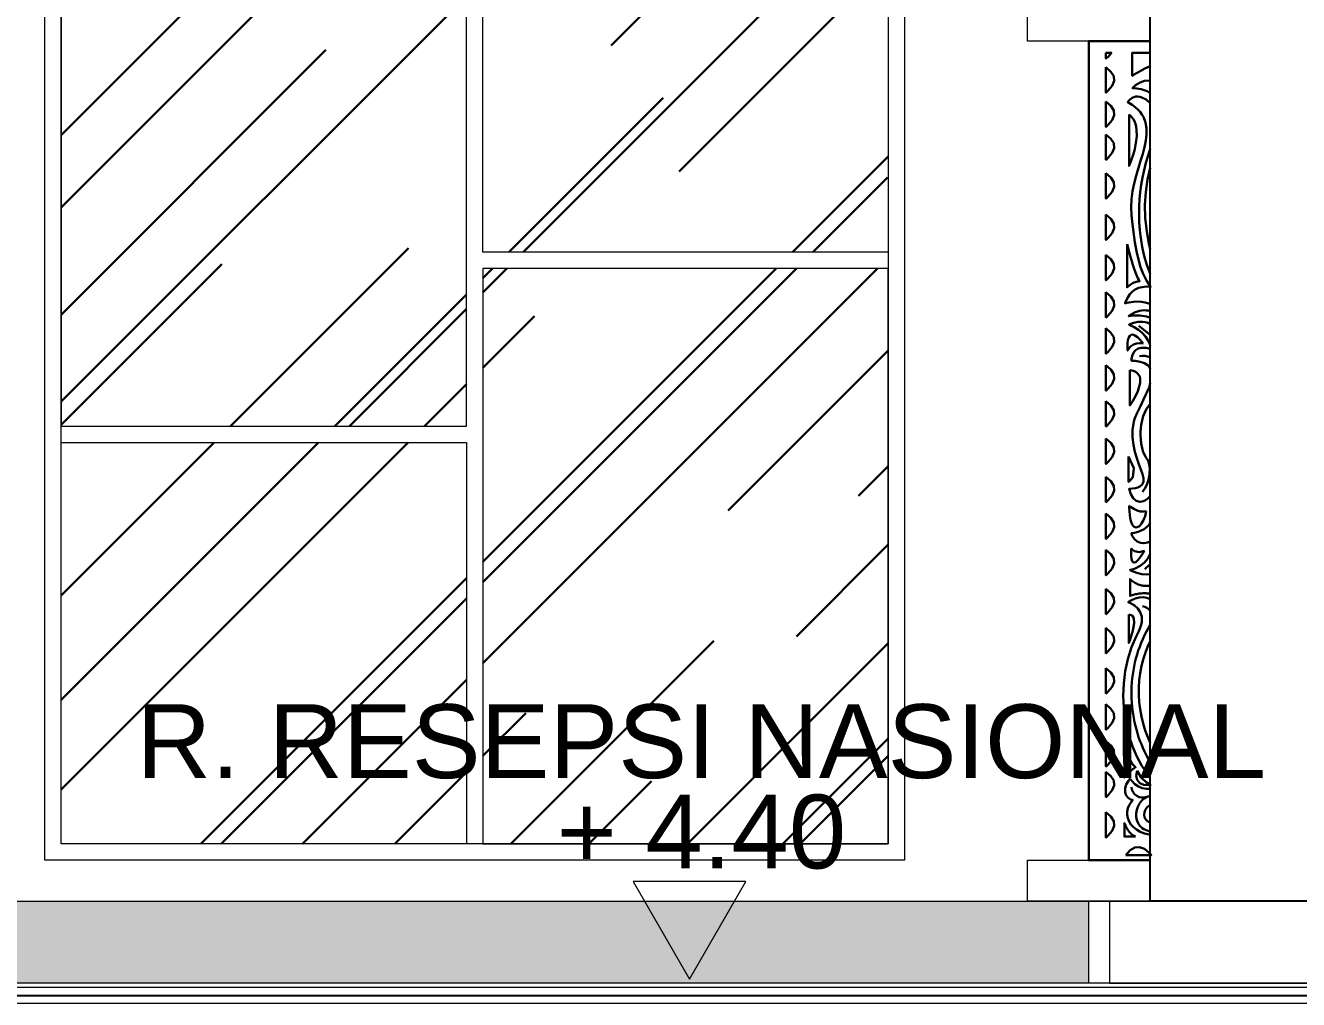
# Model space of a CAD drawing. Header units: inches. Extents: x 249 to 1192, y -18 to 440.
# Drawn here: x 705.059 to 708.169, y 263.545 to 265.923 of the extents above; entities that cross this region are included whole.
import ezdxf
from ezdxf.enums import TextEntityAlignment as Align

# ---------------------------------------------------------------- set-up
doc = ezdxf.new("R2010")
doc.units = ezdxf.units.IN
doc.header["$MEASUREMENT"] = 0
for name, color, linetype, lineweight in [('ARSIR 1', 33, 'Continuous', 0), ('ARSIR KERAMIK', 66, 'Continuous', 25), ('DINDING', 6, 'Continuous', 0), ('KACA', 141, 'Continuous', 30), ('KUSEN', 16, 'Continuous', 15), ('LANTAI', 135, 'Continuous', 9), ('TEXT (KET. RUANG)', 7, 'Continuous', 5)]:
    doc.layers.add(name, color=color, linetype=linetype, lineweight=lineweight)
doc.layers.add('KOLOM', color=5, linetype='Continuous')
doc.styles.get("Standard").update_dxf_attribs({"font": 'arial.ttf'})
doc.linetypes.add('BATTING', pattern='A,0.0001,-0.1,[134,ltypeshp.shx,S=0.1,R=0,X=-0.1,Y=0],-0.2,[134,ltypeshp.shx,S=0.1,R=180,X=0.1,Y=0],-0.1', length=0.4001)

# ---------------------------------------------------------------- blocks, each defined once
blk = doc.blocks.new('PEIL LANTAI')
at = {"color": 1}
blk.add_lwpolyline([(2106.6594, 1042.5757), (2106.7974, 1042.3367), (2106.9353, 1042.5757)], close=True, dxfattribs=at)
for tag, p in [('RUANG', (2106.8265, 1042.7751)), ('ELEVASI', (2106.8265, 1042.5535))]:
    blk.add_attdef(tag, text='', height=0.1812).set_placement(p, align=Align.BOTTOM_CENTER)
blk = doc.blocks.new('POTONGAN AA')
at = {"layer": 'ARSIR 1'}
h = blk.add_hatch(dxfattribs=at)
h.set_pattern_fill('CROSS', color=256, scale=0.1, style=0)
h.set_pattern_definition([(0, (688.437727, 128.103324), (0.025, 0.025), [0.0125, -0.0375]), (90, (688.443977, 128.097074), (-0.025, 0.025), [0.0125, -0.0375])])
h.paths.add_polyline_path([(695.1377, 128.1033), (695.1377, 128.3033), (692.1384, 128.3033), (692.1384, 128.1033)])
h.paths.add_polyline_path([(699.1374, 128.1033), (699.1374, 128.3033), (696.1382, 128.3033), (696.1382, 128.1033)])
h.paths.add_polyline_path([(703.1377, 128.1033), (703.1377, 128.3033), (700.1379, 128.3033), (700.1379, 128.1033)])
h.paths.add_polyline_path([(707.1379, 128.1033), (707.1379, 128.3033), (704.1382, 128.3033), (704.1382, 128.1033)])
h.paths.add_polyline_path([(711.1377, 128.1033), (711.1377, 128.3033), (708.1384, 128.3033), (708.1384, 128.1033)])
h.paths.add_polyline_path([(715.1379, 128.1033), (715.1379, 128.3033), (712.1382, 128.3033), (712.1382, 128.1033)])
h.paths.add_polyline_path([(719.2877, 128.1033), (719.2877, 128.3033), (716.1384, 128.3033), (716.1384, 128.1033)])
h.paths.add_polyline_path([(719.2877, 128.3033), (719.2877, 128.1033), (719.8377, 128.1033), (719.8377, 128.3033)])
at = {"layer": 'KACA'}
h = blk.add_hatch(dxfattribs=at)
h.set_pattern_fill('AR-RROOF', color=256, scale=0.5, angle=45, style=0)
h.set_pattern_definition([(45, (696.6282, 128.4433), (0.424264, 1.13137), [7.5, -1, 2.5, -0.5]), (45, (696.92163, 129.0903), (-0.82378, 0.11667), [1.5, -0.165, 3, -0.375]), (45, (696.50444, 128.92062), (1.601597, 2.075358), [4, -0.7, 2, -0.5])])
h.paths.add_polyline_path([(701.6578, 129.8883), (702.6477, 129.8883), (702.6477, 130.8683), (701.6578, 130.8683)])
h.paths.add_polyline_path([(700.6279, 130.8683), (700.6279, 129.4633), (701.6178, 129.4633), (701.6178, 130.8683)])
h.paths.add_polyline_path([(701.6178, 129.4233), (700.6279, 129.4233), (700.6279, 128.4433), (701.6178, 128.4433)])
h.paths.add_polyline_path([(701.6578, 129.8483), (701.6578, 128.4433), (702.6477, 128.4433), (702.6477, 129.8483)])
at = {"layer": 'ARSIR KERAMIK', "linetype": 'BATTING', "ltscale": 0.045}
blk.add_lwpolyline([(688.8277, 128.0733), (719.8377, 128.0733)], dxfattribs=at)
at = {"layer": 'DINDING'}
blk.add_lwpolyline([(704.0879, 128.3033), (703.9879, 128.3033), (703.1884, 128.3033), (703.1884, 128.1033), (703.2884, 128.1033), (704.0879, 128.1033)], close=True, dxfattribs=at)
at = {"layer": 'KACA'}
for points in [[(703.2879, 130.4033), (703.1377, 130.4033), (703.1377, 128.4033), (703.2879, 128.4033)], [(703.2879, 130.4033), (703.1377, 130.4033), (703.1377, 128.4033), (703.2879, 128.4033)], [(703.2879, 130.3747), (703.2817, 130.3747), (703.2725, 130.3747), (703.2644, 130.3748), (703.2575, 130.3748), (703.2518, 130.3748), (703.2476, 130.3748), (703.2449, 130.3749), (703.244, 130.3749), (703.244, 130.3739), (703.244, 130.3712), (703.244, 130.3671), (703.244, 130.3619), (703.244, 130.3495), (703.244, 130.3365), (703.244, 130.3307), (703.244, 130.3257), (703.244, 130.3218), (703.244, 130.3194), (703.244, 130.3189), (703.244, 130.3188), (703.2442, 130.3189), (703.2451, 130.3195), (703.247, 130.3207), (703.2613, 130.3294), (703.2749, 130.3365), (703.2879, 130.3422), (703.2879, 130.3422)], [(703.2879, 130.3747), (703.2817, 130.3747), (703.2725, 130.3747), (703.2644, 130.3748), (703.2575, 130.3748), (703.2518, 130.3748), (703.2476, 130.3748), (703.2449, 130.3749), (703.244, 130.3749), (703.244, 130.3739), (703.244, 130.3712), (703.244, 130.3671), (703.244, 130.3619), (703.244, 130.3495), (703.244, 130.3365), (703.244, 130.3307), (703.244, 130.3257), (703.244, 130.3218), (703.244, 130.3194), (703.244, 130.3189), (703.244, 130.3188), (703.2442, 130.3189), (703.2451, 130.3195), (703.247, 130.3207), (703.2613, 130.3294), (703.2749, 130.3365), (703.2879, 130.3422), (703.2879, 130.3422)], [(703.2879, 130.3065), (703.285, 130.3071), (703.2743, 130.3063), (703.2631, 130.3025), (703.2517, 130.2954), (703.246, 130.2905), (703.2446, 130.2892), (703.2445, 130.2887), (703.2456, 130.2887), (703.2498, 130.2884), (703.2661, 130.2859), (703.2807, 130.2808), (703.2879, 130.2764)], [(703.2879, 130.3065), (703.285, 130.3071), (703.2743, 130.3063), (703.2631, 130.3025), (703.2517, 130.2954), (703.246, 130.2905), (703.2446, 130.2892), (703.2445, 130.2887), (703.2456, 130.2887), (703.2498, 130.2884), (703.2661, 130.2859), (703.2807, 130.2808), (703.2879, 130.2764)], [(703.2879, 130.2519), (703.2781, 130.2604), (703.2676, 130.2659), (703.2624, 130.2674), (703.2574, 130.2681), (703.2525, 130.2678), (703.2479, 130.2667), (703.2435, 130.2647), (703.2395, 130.2618), (703.2359, 130.258), (703.2343, 130.2557), (703.2335, 130.2545), (703.2333, 130.2538), (703.2356, 130.2526), (703.2439, 130.2474), (703.2512, 130.242), (703.2576, 130.2363), (703.263, 130.2305), (703.2675, 130.2244), (703.2712, 130.2181), (703.2764, 130.2049), (703.2788, 130.1909), (703.279, 130.1761), (703.2772, 130.1607), (703.2739, 130.1446), (703.2695, 130.128), (703.2644, 130.1107), (703.2536, 130.0748), (703.2488, 130.0561), (703.2448, 130.0371), (703.242, 130.0178), (703.241, 129.9982), (703.2419, 129.9786), (703.2436, 129.9639), (703.2469, 129.9367), (703.2504, 129.9123), (703.2543, 129.8902), (703.2589, 129.8702), (703.2643, 129.8518), (703.271, 129.8348), (703.279, 129.8188), (703.2886, 129.8034), (703.278, 129.8039), (703.2683, 129.803), (703.2594, 129.8007), (703.2515, 129.797), (703.2444, 129.7919), (703.2382, 129.7855), (703.2328, 129.7777), (703.2284, 129.7685), (703.2265, 129.7633), (703.2264, 129.763), (703.227, 129.7632), (703.2284, 129.7635), (703.2311, 129.7642), (703.2364, 129.7654), (703.2467, 129.767), (703.2567, 129.7674), (703.2663, 129.7667), (703.2756, 129.7651), (703.2847, 129.7624), (703.2879, 129.7611)], [(703.2879, 130.2519), (703.2781, 130.2604), (703.2676, 130.2659), (703.2624, 130.2674), (703.2574, 130.2681), (703.2525, 130.2678), (703.2479, 130.2667), (703.2435, 130.2647), (703.2395, 130.2618), (703.2359, 130.258), (703.2343, 130.2557), (703.2335, 130.2545), (703.2333, 130.2538), (703.2356, 130.2526), (703.2439, 130.2474), (703.2512, 130.242), (703.2576, 130.2363), (703.263, 130.2305), (703.2675, 130.2244), (703.2712, 130.2181), (703.2764, 130.2049), (703.2788, 130.1909), (703.279, 130.1761), (703.2772, 130.1607), (703.2739, 130.1446), (703.2695, 130.128), (703.2644, 130.1107), (703.2536, 130.0748), (703.2488, 130.0561), (703.2448, 130.0371), (703.242, 130.0178), (703.241, 129.9982), (703.2419, 129.9786), (703.2436, 129.9639), (703.2469, 129.9367), (703.2504, 129.9123), (703.2543, 129.8902), (703.2589, 129.8702), (703.2643, 129.8518), (703.271, 129.8348), (703.279, 129.8188), (703.2886, 129.8034), (703.278, 129.8039), (703.2683, 129.803), (703.2594, 129.8007), (703.2515, 129.797), (703.2444, 129.7919), (703.2382, 129.7855), (703.2328, 129.7777), (703.2284, 129.7685), (703.2265, 129.7633), (703.2264, 129.763), (703.227, 129.7632), (703.2284, 129.7635), (703.2311, 129.7642), (703.2364, 129.7654), (703.2467, 129.767), (703.2567, 129.7674), (703.2663, 129.7667), (703.2756, 129.7651), (703.2847, 129.7624), (703.2879, 129.7611)], [(703.2879, 129.8353), (703.2859, 129.8402), (703.2805, 129.8549), (703.2758, 129.87), (703.2717, 129.8855), (703.2682, 129.9014), (703.2654, 129.9177), (703.2632, 129.9342), (703.2623, 129.9426), (703.2621, 129.9446), (703.2621, 129.9457), (703.2619, 129.9478), (703.2609, 129.9648), (703.2605, 129.9821), (703.2609, 129.9995), (703.2619, 130.0171), (703.2635, 130.0348), (703.2659, 130.0526), (703.269, 130.0704), (703.2728, 130.0882), (703.2773, 130.1061), (703.2825, 130.1239), (703.2879, 130.14)], [(703.2879, 129.8353), (703.2859, 129.8402), (703.2805, 129.8549), (703.2758, 129.87), (703.2717, 129.8855), (703.2682, 129.9014), (703.2654, 129.9177), (703.2632, 129.9342), (703.2623, 129.9426), (703.2621, 129.9446), (703.2621, 129.9457), (703.2619, 129.9478), (703.2609, 129.9648), (703.2605, 129.9821), (703.2609, 129.9995), (703.2619, 130.0171), (703.2635, 130.0348), (703.2659, 130.0526), (703.269, 130.0704), (703.2728, 130.0882), (703.2773, 130.1061), (703.2825, 130.1239), (703.2879, 130.14)], [(703.2879, 129.8958), (703.2856, 129.9051), (703.2794, 129.9389), (703.2759, 129.9718), (703.275, 130.0038), (703.2768, 130.0349), (703.2812, 130.0651), (703.2879, 130.0936)], [(703.2879, 129.8958), (703.2856, 129.9051), (703.2794, 129.9389), (703.2759, 129.9718), (703.275, 130.0038), (703.2768, 130.0349), (703.2812, 130.0651), (703.2879, 130.0936)], [(703.2879, 129.7282), (703.2836, 129.7295), (703.2787, 129.7308), (703.2737, 129.7318), (703.2686, 129.7326), (703.2634, 129.7332), (703.2581, 129.7335), (703.2527, 129.7335), (703.2472, 129.7333), (703.2416, 129.7329), (703.236, 129.7322), (703.2352, 129.7321), (703.2352, 129.7321), (703.2354, 129.7322), (703.2357, 129.7325), (703.2371, 129.7334), (703.24, 129.7353), (703.2455, 129.7385), (703.2511, 129.7412), (703.2565, 129.7433), (703.262, 129.7448), (703.2673, 129.7458), (703.2727, 129.7462), (703.2779, 129.746), (703.2831, 129.7453), (703.2879, 129.7441)], [(703.2879, 129.7282), (703.2836, 129.7295), (703.2787, 129.7308), (703.2737, 129.7318), (703.2686, 129.7326), (703.2634, 129.7332), (703.2581, 129.7335), (703.2527, 129.7335), (703.2472, 129.7333), (703.2416, 129.7329), (703.236, 129.7322), (703.2352, 129.7321), (703.2352, 129.7321), (703.2354, 129.7322), (703.2357, 129.7325), (703.2371, 129.7334), (703.24, 129.7353), (703.2455, 129.7385), (703.2511, 129.7412), (703.2565, 129.7433), (703.262, 129.7448), (703.2673, 129.7458), (703.2727, 129.7462), (703.2779, 129.746), (703.2831, 129.7453), (703.2879, 129.7441)], [(703.2879, 129.7126), (703.2801, 129.716), (703.2697, 129.718), (703.2586, 129.7178), (703.2468, 129.7152), (703.2407, 129.713), (703.2375, 129.7117), (703.2359, 129.7109), (703.2365, 129.7106), (703.2483, 129.7051), (703.2589, 129.6985), (703.2682, 129.6909), (703.276, 129.6824), (703.2822, 129.6732), (703.2866, 129.6634), (703.2879, 129.6584)], [(703.2879, 129.7126), (703.2801, 129.716), (703.2697, 129.718), (703.2586, 129.7178), (703.2468, 129.7152), (703.2407, 129.713), (703.2375, 129.7117), (703.2359, 129.7109), (703.2365, 129.7106), (703.2483, 129.7051), (703.2589, 129.6985), (703.2682, 129.6909), (703.276, 129.6824), (703.2822, 129.6732), (703.2866, 129.6634), (703.2879, 129.6584)], [(703.2604, 129.7078), (703.2879, 129.6865)], [(703.2604, 129.7078), (703.2879, 129.6865)], [(703.2879, 129.6521), (703.2846, 129.653), (703.278, 129.6542), (703.2669, 129.6547), (703.2581, 129.6526), (703.2515, 129.6483), (703.2469, 129.6423), (703.2438, 129.6349), (703.2422, 129.6265), (703.242, 129.6243), (703.2421, 129.6232), (703.2439, 129.6231), (703.2508, 129.6224), (703.2635, 129.6205), (703.2743, 129.6171), (703.2827, 129.6113), (703.2858, 129.6073), (703.2879, 129.6029)], [(703.2879, 129.6521), (703.2846, 129.653), (703.278, 129.6542), (703.2669, 129.6547), (703.2581, 129.6526), (703.2515, 129.6483), (703.2469, 129.6423), (703.2438, 129.6349), (703.2422, 129.6265), (703.242, 129.6243), (703.2421, 129.6232), (703.2439, 129.6231), (703.2508, 129.6224), (703.2635, 129.6205), (703.2743, 129.6171), (703.2827, 129.6113), (703.2858, 129.6073), (703.2879, 129.6029)], [(703.2879, 129.5691), (703.2859, 129.5603), (703.2855, 129.5588), (703.2854, 129.5585), (703.2854, 129.5583), (703.2851, 129.5577), (703.2839, 129.5551), (703.2819, 129.5509), (703.2793, 129.5454), (703.2763, 129.5389), (703.2622, 129.5088), (703.2559, 129.4955), (703.2535, 129.4903), (703.2517, 129.4865), (703.2507, 129.4843), (703.2505, 129.484), (703.2502, 129.483), (703.2495, 129.4803), (703.2481, 129.475), (703.2449, 129.4546), (703.2446, 129.4354), (703.2467, 129.4173), (703.2504, 129.4004), (703.2552, 129.3848), (703.2603, 129.3705), (703.2651, 129.3576), (703.269, 129.3462), (703.2713, 129.3362), (703.2714, 129.3277), (703.2686, 129.3208), (703.2622, 129.3156), (703.2575, 129.3135), (703.2516, 129.312), (703.2445, 129.3108), (703.2362, 129.3101), (703.2403, 129.2973), (703.2463, 129.2875), (703.2538, 129.2811), (703.2625, 129.2784), (703.2718, 129.2798), (703.2766, 129.2822), (703.2815, 129.2857), (703.2863, 129.2905), (703.2879, 129.2926)], [(703.2879, 129.5691), (703.2859, 129.5603), (703.2855, 129.5588), (703.2854, 129.5585), (703.2854, 129.5583), (703.2851, 129.5577), (703.2839, 129.5551), (703.2819, 129.5509), (703.2793, 129.5454), (703.2763, 129.5389), (703.2622, 129.5088), (703.2559, 129.4955), (703.2535, 129.4903), (703.2517, 129.4865), (703.2507, 129.4843), (703.2505, 129.484), (703.2502, 129.483), (703.2495, 129.4803), (703.2481, 129.475), (703.2449, 129.4546), (703.2446, 129.4354), (703.2467, 129.4173), (703.2504, 129.4004), (703.2552, 129.3848), (703.2603, 129.3705), (703.2651, 129.3576), (703.269, 129.3462), (703.2713, 129.3362), (703.2714, 129.3277), (703.2686, 129.3208), (703.2622, 129.3156), (703.2575, 129.3135), (703.2516, 129.312), (703.2445, 129.3108), (703.2362, 129.3101), (703.2403, 129.2973), (703.2463, 129.2875), (703.2538, 129.2811), (703.2625, 129.2784), (703.2718, 129.2798), (703.2766, 129.2822), (703.2815, 129.2857), (703.2863, 129.2905), (703.2879, 129.2926)], [(703.2879, 129.3746), (703.287, 129.3754), (703.2832, 129.3793), (703.2797, 129.3837), (703.2764, 129.3886), (703.2735, 129.3941), (703.271, 129.4), (703.2689, 129.4065), (703.2671, 129.4135), (703.2658, 129.4211), (703.2654, 129.4251), (703.2652, 129.4272), (703.2647, 129.4317), (703.2643, 129.4409), (703.2643, 129.4496), (703.2648, 129.458), (703.2657, 129.4661), (703.2671, 129.4737), (703.2689, 129.4811), (703.271, 129.488), (703.2736, 129.4946), (703.2766, 129.5008), (703.2798, 129.5067), (703.2834, 129.5122), (703.2874, 129.5174), (703.2879, 129.518)], [(703.2879, 129.3746), (703.287, 129.3754), (703.2832, 129.3793), (703.2797, 129.3837), (703.2764, 129.3886), (703.2735, 129.3941), (703.271, 129.4), (703.2689, 129.4065), (703.2671, 129.4135), (703.2658, 129.4211), (703.2654, 129.4251), (703.2652, 129.4272), (703.2647, 129.4317), (703.2643, 129.4409), (703.2643, 129.4496), (703.2648, 129.458), (703.2657, 129.4661), (703.2671, 129.4737), (703.2689, 129.4811), (703.271, 129.488), (703.2736, 129.4946), (703.2766, 129.5008), (703.2798, 129.5067), (703.2834, 129.5122), (703.2874, 129.5174), (703.2879, 129.518)], [(703.2879, 129.2273), (703.2842, 129.2219), (703.2791, 129.2165), (703.2731, 129.2119), (703.2661, 129.2081), (703.2583, 129.2051), (703.2496, 129.203), (703.2449, 129.2022), (703.2424, 129.2019), (703.2415, 129.2016), (703.2418, 129.2009), (703.2441, 129.1958), (703.2496, 129.1874), (703.2562, 129.1816), (703.2638, 129.1783), (703.2721, 129.1774), (703.2812, 129.179), (703.2879, 129.1817)], [(703.2879, 129.2273), (703.2842, 129.2219), (703.2791, 129.2165), (703.2731, 129.2119), (703.2661, 129.2081), (703.2583, 129.2051), (703.2496, 129.203), (703.2449, 129.2022), (703.2424, 129.2019), (703.2415, 129.2016), (703.2418, 129.2009), (703.2441, 129.1958), (703.2496, 129.1874), (703.2562, 129.1816), (703.2638, 129.1783), (703.2721, 129.1774), (703.2812, 129.179), (703.2879, 129.1817)], [(703.2879, 129.1504), (703.282, 129.1398), (703.2738, 129.1301), (703.2634, 129.1222), (703.2508, 129.116), (703.2436, 129.1135), (703.2397, 129.1124), (703.2388, 129.1121), (703.2383, 129.112), (703.2391, 129.1116), (703.2424, 129.11), (703.2553, 129.105), (703.2673, 129.1021), (703.2783, 129.1012), (703.2879, 129.1022)], [(703.2879, 129.1504), (703.282, 129.1398), (703.2738, 129.1301), (703.2634, 129.1222), (703.2508, 129.116), (703.2436, 129.1135), (703.2397, 129.1124), (703.2388, 129.1121), (703.2383, 129.112), (703.2391, 129.1116), (703.2424, 129.11), (703.2553, 129.105), (703.2673, 129.1021), (703.2783, 129.1012), (703.2879, 129.1022)], [(703.2747, 129.1143), (703.2879, 129.1264)], [(703.2747, 129.1143), (703.2879, 129.1264)], [(703.2879, 129.054), (703.2861, 129.0543), (703.2835, 129.0547), (703.2808, 129.055), (703.278, 129.0552), (703.2752, 129.0553), (703.2724, 129.0553), (703.2695, 129.0552), (703.2666, 129.055), (703.2637, 129.0547), (703.2608, 129.0544), (703.2579, 129.0539), (703.255, 129.0534), (703.2522, 129.0528), (703.2493, 129.0521), (703.2465, 129.0513), (703.2438, 129.0505), (703.2412, 129.0496), (703.2386, 129.0486), (703.2386, 129.0495), (703.2386, 129.0506), (703.2386, 129.0519), (703.2386, 129.0534), (703.2386, 129.0551), (703.2386, 129.057), (703.2386, 129.0589), (703.2386, 129.061), (703.2386, 129.0653), (703.2386, 129.0698), (703.2386, 129.0743), (703.2386, 129.0785), (703.2386, 129.0804), (703.2386, 129.0823), (703.2386, 129.084), (703.2386, 129.0855), (703.2386, 129.0868), (703.2386, 129.0879), (703.2386, 129.0888), (703.2386, 129.0894), (703.2386, 129.0898), (703.2386, 129.0898), (703.2386, 129.0898), (703.2386, 129.0898), (703.2387, 129.0897), (703.2392, 129.0892), (703.2403, 129.0883), (703.2425, 129.0864), (703.2447, 129.0847), (703.247, 129.0831), (703.2493, 129.0816), (703.2516, 129.0802), (703.254, 129.079), (703.2564, 129.0778), (703.2588, 129.0768), (703.2613, 129.0759), (703.2638, 129.0752), (703.2663, 129.0745), (703.2688, 129.074), (703.2714, 129.0736), (703.274, 129.0733), (703.2766, 129.0732), (703.2793, 129.0731), (703.282, 129.0732), (703.2847, 129.0735), (703.2874, 129.0738), (703.2879, 129.0739)], [(703.2879, 129.054), (703.2861, 129.0543), (703.2835, 129.0547), (703.2808, 129.055), (703.278, 129.0552), (703.2752, 129.0553), (703.2724, 129.0553), (703.2695, 129.0552), (703.2666, 129.055), (703.2637, 129.0547), (703.2608, 129.0544), (703.2579, 129.0539), (703.255, 129.0534), (703.2522, 129.0528), (703.2493, 129.0521), (703.2465, 129.0513), (703.2438, 129.0505), (703.2412, 129.0496), (703.2386, 129.0486), (703.2386, 129.0495), (703.2386, 129.0506), (703.2386, 129.0519), (703.2386, 129.0534), (703.2386, 129.0551), (703.2386, 129.057), (703.2386, 129.0589), (703.2386, 129.061), (703.2386, 129.0653), (703.2386, 129.0698), (703.2386, 129.0743), (703.2386, 129.0785), (703.2386, 129.0804), (703.2386, 129.0823), (703.2386, 129.084), (703.2386, 129.0855), (703.2386, 129.0868), (703.2386, 129.0879), (703.2386, 129.0888), (703.2386, 129.0894), (703.2386, 129.0898), (703.2386, 129.0898), (703.2386, 129.0898), (703.2386, 129.0898), (703.2387, 129.0897), (703.2392, 129.0892), (703.2403, 129.0883), (703.2425, 129.0864), (703.2447, 129.0847), (703.247, 129.0831), (703.2493, 129.0816), (703.2516, 129.0802), (703.254, 129.079), (703.2564, 129.0778), (703.2588, 129.0768), (703.2613, 129.0759), (703.2638, 129.0752), (703.2663, 129.0745), (703.2688, 129.074), (703.2714, 129.0736), (703.274, 129.0733), (703.2766, 129.0732), (703.2793, 129.0731), (703.282, 129.0732), (703.2847, 129.0735), (703.2874, 129.0738), (703.2879, 129.0739)], [(703.2879, 129.0406), (703.2797, 129.044), (703.2706, 129.0455), (703.261, 129.045), (703.2509, 129.0423), (703.2403, 129.0375), (703.2348, 129.0343), (703.2342, 129.0335), (703.2356, 129.0329), (703.2384, 129.0317), (703.2488, 129.0258), (703.2574, 129.0184), (703.2636, 129.0094), (703.267, 128.9985), (703.267, 128.9857), (703.2656, 128.9785), (703.2632, 128.9708), (703.2597, 128.9625), (703.2576, 128.9581), (703.2543, 128.9517), (703.2422, 128.9235), (703.233, 128.8945), (703.2267, 128.8649), (703.2231, 128.835), (703.2221, 128.8052), (703.2235, 128.7757), (703.2272, 128.7468), (703.2309, 128.7271), (703.2366, 128.7054), (703.2444, 128.6821), (703.2546, 128.6581), (703.2676, 128.6339), (703.2836, 128.6102), (703.2879, 128.6052)], [(703.2879, 129.0406), (703.2797, 129.044), (703.2706, 129.0455), (703.261, 129.045), (703.2509, 129.0423), (703.2403, 129.0375), (703.2348, 129.0343), (703.2342, 129.0335), (703.2356, 129.0329), (703.2384, 129.0317), (703.2488, 129.0258), (703.2574, 129.0184), (703.2636, 129.0094), (703.267, 128.9985), (703.267, 128.9857), (703.2656, 128.9785), (703.2632, 128.9708), (703.2597, 128.9625), (703.2576, 128.9581), (703.2543, 128.9517), (703.2422, 128.9235), (703.233, 128.8945), (703.2267, 128.8649), (703.2231, 128.835), (703.2221, 128.8052), (703.2235, 128.7757), (703.2272, 128.7468), (703.2309, 128.7271), (703.2366, 128.7054), (703.2444, 128.6821), (703.2546, 128.6581), (703.2676, 128.6339), (703.2836, 128.6102), (703.2879, 128.6052)], [(703.2879, 128.9783), (703.2836, 128.9711), (703.2787, 128.962), (703.2741, 128.9528), (703.2698, 128.9435), (703.2658, 128.9341), (703.2621, 128.9247), (703.2588, 128.9151), (703.2558, 128.9056), (703.2531, 128.8959), (703.2506, 128.8862), (703.2485, 128.8765), (703.2467, 128.8668), (703.2452, 128.857), (703.244, 128.8472), (703.2431, 128.8374), (703.2425, 128.8276), (703.2422, 128.8178), (703.2421, 128.8081), (703.2424, 128.7984), (703.2429, 128.7887), (703.2437, 128.779), (703.2448, 128.7694), (703.2461, 128.7598), (703.2477, 128.7504), (703.2496, 128.7409), (703.2517, 128.7316), (703.2541, 128.7224), (703.2567, 128.7133), (703.2596, 128.7042), (703.2628, 128.6953), (703.2662, 128.6865), (703.2698, 128.6779), (703.2737, 128.6693), (703.2778, 128.661), (703.2822, 128.6528), (703.2868, 128.6447), (703.2879, 128.6428)], [(703.2879, 128.9783), (703.2836, 128.9711), (703.2787, 128.962), (703.2741, 128.9528), (703.2698, 128.9435), (703.2658, 128.9341), (703.2621, 128.9247), (703.2588, 128.9151), (703.2558, 128.9056), (703.2531, 128.8959), (703.2506, 128.8862), (703.2485, 128.8765), (703.2467, 128.8668), (703.2452, 128.857), (703.244, 128.8472), (703.2431, 128.8374), (703.2425, 128.8276), (703.2422, 128.8178), (703.2421, 128.8081), (703.2424, 128.7984), (703.2429, 128.7887), (703.2437, 128.779), (703.2448, 128.7694), (703.2461, 128.7598), (703.2477, 128.7504), (703.2496, 128.7409), (703.2517, 128.7316), (703.2541, 128.7224), (703.2567, 128.7133), (703.2596, 128.7042), (703.2628, 128.6953), (703.2662, 128.6865), (703.2698, 128.6779), (703.2737, 128.6693), (703.2778, 128.661), (703.2822, 128.6528), (703.2868, 128.6447), (703.2879, 128.6428)], [(703.2879, 128.6904), (703.2821, 128.7035), (703.2758, 128.7202), (703.2705, 128.7372), (703.2662, 128.7544), (703.263, 128.7719), (703.2608, 128.7895), (703.2597, 128.8072), (703.2598, 128.8249), (703.2609, 128.8427), (703.2632, 128.8604), (703.2666, 128.8781), (703.2712, 128.8956), (703.277, 128.913), (703.284, 128.9301), (703.2879, 128.9381)], [(703.2879, 128.6904), (703.2821, 128.7035), (703.2758, 128.7202), (703.2705, 128.7372), (703.2662, 128.7544), (703.263, 128.7719), (703.2608, 128.7895), (703.2597, 128.8072), (703.2598, 128.8249), (703.2609, 128.8427), (703.2632, 128.8604), (703.2666, 128.8781), (703.2712, 128.8956), (703.277, 128.913), (703.284, 128.9301), (703.2879, 128.9381)], [(703.2879, 128.578), (703.2787, 128.5777), (703.2686, 128.5793), (703.2589, 128.5831), (703.25, 128.5892), (703.242, 128.5979), (703.2401, 128.6005), (703.2392, 128.6018), (703.2388, 128.6025), (703.2383, 128.602), (703.2347, 128.5976), (703.2295, 128.5886), (703.2268, 128.5795), (703.2266, 128.5708), (703.2287, 128.5631), (703.2332, 128.5567), (703.2399, 128.5521), (703.2441, 128.5506), (703.2453, 128.5504), (703.2442, 128.5489), (703.2413, 128.5454), (703.2366, 128.538), (703.2334, 128.5302), (703.2318, 128.5222), (703.2317, 128.5141), (703.2332, 128.5061), (703.2362, 128.4984), (703.2407, 128.491), (703.2467, 128.4842), (703.2542, 128.4782), (703.2632, 128.473), (703.2737, 128.4689), (703.2857, 128.466), (703.2879, 128.4657)], [(703.2879, 128.578), (703.2787, 128.5777), (703.2686, 128.5793), (703.2589, 128.5831), (703.25, 128.5892), (703.242, 128.5979), (703.2401, 128.6005), (703.2392, 128.6018), (703.2388, 128.6025), (703.2383, 128.602), (703.2347, 128.5976), (703.2295, 128.5886), (703.2268, 128.5795), (703.2266, 128.5708), (703.2287, 128.5631), (703.2332, 128.5567), (703.2399, 128.5521), (703.2441, 128.5506), (703.2453, 128.5504), (703.2442, 128.5489), (703.2413, 128.5454), (703.2366, 128.538), (703.2334, 128.5302), (703.2318, 128.5222), (703.2317, 128.5141), (703.2332, 128.5061), (703.2362, 128.4984), (703.2407, 128.491), (703.2467, 128.4842), (703.2542, 128.4782), (703.2632, 128.473), (703.2737, 128.4689), (703.2857, 128.466), (703.2879, 128.4657)], [(703.2879, 128.4741), (703.2848, 128.4746), (703.2802, 128.4758), (703.276, 128.4774), (703.2721, 128.4794), (703.2686, 128.4818), (703.2655, 128.4845), (703.2627, 128.4874), (703.2604, 128.4907), (703.2583, 128.4941), (703.2554, 128.5016), (703.2538, 128.5096), (703.2536, 128.5179), (703.2549, 128.5262), (703.2574, 128.5342), (703.2613, 128.5417), (703.2665, 128.5485), (703.2696, 128.5515), (703.273, 128.5542), (703.2768, 128.5566), (703.2808, 128.5586), (703.2852, 128.5602), (703.2879, 128.5609)], [(703.2879, 128.4741), (703.2848, 128.4746), (703.2802, 128.4758), (703.276, 128.4774), (703.2721, 128.4794), (703.2686, 128.4818), (703.2655, 128.4845), (703.2627, 128.4874), (703.2604, 128.4907), (703.2583, 128.4941), (703.2554, 128.5016), (703.2538, 128.5096), (703.2536, 128.5179), (703.2549, 128.5262), (703.2574, 128.5342), (703.2613, 128.5417), (703.2665, 128.5485), (703.2696, 128.5515), (703.273, 128.5542), (703.2768, 128.5566), (703.2808, 128.5586), (703.2852, 128.5602), (703.2879, 128.5609)], [(703.2879, 128.4955), (703.2858, 128.4961), (703.2838, 128.497), (703.2809, 128.4988), (703.2764, 128.5034), (703.2738, 128.5087), (703.273, 128.5146), (703.2739, 128.5207), (703.2766, 128.5269), (703.2808, 128.5327), (703.2866, 128.538), (703.2879, 128.5388)], [(703.2879, 128.4955), (703.2858, 128.4961), (703.2838, 128.497), (703.2809, 128.4988), (703.2764, 128.5034), (703.2738, 128.5087), (703.273, 128.5146), (703.2739, 128.5207), (703.2766, 128.5269), (703.2808, 128.5327), (703.2866, 128.538), (703.2879, 128.5388)]]:
    blk.add_lwpolyline(points, dxfattribs=at)
for points in [[(703.1798, 130.3749), (703.1798, 130.3688), (703.1798, 130.3608), (703.1852, 130.3652), (703.1911, 130.3717), (703.193, 130.3749), (703.1899, 130.3749), (703.1855, 130.3749), (703.1815, 130.3749)], [(703.1798, 130.3749), (703.1798, 130.3688), (703.1798, 130.3608), (703.1852, 130.3652), (703.1911, 130.3717), (703.193, 130.3749), (703.1899, 130.3749), (703.1855, 130.3749), (703.1815, 130.3749)], [(703.1798, 130.3395), (703.192, 130.3287), (703.1986, 130.3175), (703.1995, 130.306), (703.1948, 130.294), (703.1845, 130.2816), (703.181, 130.2784), (703.1798, 130.2774), (703.1798, 130.278), (703.1798, 130.2871), (703.1798, 130.3198), (703.1798, 130.3337), (703.1798, 130.3395)], [(703.1798, 130.3395), (703.192, 130.3287), (703.1986, 130.3175), (703.1995, 130.306), (703.1948, 130.294), (703.1845, 130.2816), (703.181, 130.2784), (703.1798, 130.2774), (703.1798, 130.278), (703.1798, 130.2871), (703.1798, 130.3198), (703.1798, 130.3337), (703.1798, 130.3395)], [(703.1798, 130.2559), (703.192, 130.2452), (703.1986, 130.234), (703.1995, 130.2224), (703.1948, 130.2104), (703.1845, 130.1981), (703.181, 130.1949), (703.1798, 130.1939), (703.1798, 130.1945), (703.1798, 130.2035), (703.1798, 130.2363), (703.1798, 130.2502), (703.1798, 130.2559)], [(703.1798, 130.2559), (703.192, 130.2452), (703.1986, 130.234), (703.1995, 130.2224), (703.1948, 130.2104), (703.1845, 130.1981), (703.181, 130.1949), (703.1798, 130.1939), (703.1798, 130.1945), (703.1798, 130.2035), (703.1798, 130.2363), (703.1798, 130.2502), (703.1798, 130.2559)], [(703.2363, 130.224), (703.2417, 130.2193), (703.2461, 130.2138), (703.2495, 130.2077), (703.252, 130.201), (703.2537, 130.1939), (703.2547, 130.1865), (703.2549, 130.1709), (703.2531, 130.1551), (703.25, 130.1398), (703.2462, 130.1258), (703.2423, 130.114), (703.2405, 130.1091), (703.2389, 130.1051), (703.2377, 130.1019), (703.2368, 130.0998), (703.2364, 130.0988), (703.2363, 130.0988), (703.2363, 130.1002), (703.2363, 130.1029), (703.2363, 130.107), (703.2363, 130.1122), (703.2363, 130.1183), (703.2363, 130.133), (703.2363, 130.1497), (703.2363, 130.1844), (703.2363, 130.1998), (703.2363, 130.2066), (703.2363, 130.2124), (703.2363, 130.2173), (703.2363, 130.2209), (703.2363, 130.2232), (703.2363, 130.224)], [(703.2363, 130.224), (703.2417, 130.2193), (703.2461, 130.2138), (703.2495, 130.2077), (703.252, 130.201), (703.2537, 130.1939), (703.2547, 130.1865), (703.2549, 130.1709), (703.2531, 130.1551), (703.25, 130.1398), (703.2462, 130.1258), (703.2423, 130.114), (703.2405, 130.1091), (703.2389, 130.1051), (703.2377, 130.1019), (703.2368, 130.0998), (703.2364, 130.0988), (703.2363, 130.0988), (703.2363, 130.1002), (703.2363, 130.1029), (703.2363, 130.107), (703.2363, 130.1122), (703.2363, 130.1183), (703.2363, 130.133), (703.2363, 130.1497), (703.2363, 130.1844), (703.2363, 130.1998), (703.2363, 130.2066), (703.2363, 130.2124), (703.2363, 130.2173), (703.2363, 130.2209), (703.2363, 130.2232), (703.2363, 130.224)], [(703.1798, 130.1757), (703.192, 130.165), (703.1986, 130.1538), (703.1995, 130.1422), (703.1948, 130.1302), (703.1845, 130.1178), (703.181, 130.1147), (703.1798, 130.1137), (703.1798, 130.1143), (703.1798, 130.1233), (703.1798, 130.1561), (703.1798, 130.17), (703.1798, 130.1757)], [(703.1798, 130.1757), (703.192, 130.165), (703.1986, 130.1538), (703.1995, 130.1422), (703.1948, 130.1302), (703.1845, 130.1178), (703.181, 130.1147), (703.1798, 130.1137), (703.1798, 130.1143), (703.1798, 130.1233), (703.1798, 130.1561), (703.1798, 130.17), (703.1798, 130.1757)], [(703.1798, 130.0811), (703.192, 130.0703), (703.1986, 130.0592), (703.1995, 130.0476), (703.1948, 130.0356), (703.1845, 130.0232), (703.181, 130.02), (703.1798, 130.019), (703.1798, 130.0197), (703.1798, 130.0287), (703.1798, 130.0614), (703.1798, 130.0754), (703.1798, 130.0811)], [(703.1798, 130.0811), (703.192, 130.0703), (703.1986, 130.0592), (703.1995, 130.0476), (703.1948, 130.0356), (703.1845, 130.0232), (703.181, 130.02), (703.1798, 130.019), (703.1798, 130.0197), (703.1798, 130.0287), (703.1798, 130.0614), (703.1798, 130.0754), (703.1798, 130.0811)], [(703.1798, 129.9802), (703.192, 129.9694), (703.1986, 129.9583), (703.1995, 129.9467), (703.1948, 129.9347), (703.1845, 129.9223), (703.181, 129.9191), (703.1798, 129.9181), (703.1798, 129.9188), (703.1798, 129.9278), (703.1798, 129.9605), (703.1798, 129.9745), (703.1798, 129.9802)], [(703.1798, 129.9802), (703.192, 129.9694), (703.1986, 129.9583), (703.1995, 129.9467), (703.1948, 129.9347), (703.1845, 129.9223), (703.181, 129.9191), (703.1798, 129.9181), (703.1798, 129.9188), (703.1798, 129.9278), (703.1798, 129.9605), (703.1798, 129.9745), (703.1798, 129.9802)], [(703.2313, 129.9079), (703.2313, 129.9076), (703.2313, 129.9067), (703.2313, 129.9053), (703.2313, 129.9034), (703.2313, 129.8982), (703.2313, 129.8914), (703.2313, 129.8835), (703.2313, 129.8746), (703.2313, 129.8552), (703.2313, 129.8359), (703.2313, 129.827), (703.2313, 129.819), (703.2313, 129.8123), (703.2313, 129.8071), (703.2313, 129.8051), (703.2313, 129.8037), (703.2313, 129.8028), (703.2313, 129.8025), (703.2386, 129.8086), (703.2461, 129.813), (703.2539, 129.8157), (703.262, 129.8169), (703.2598, 129.8206), (703.2578, 129.8247), (703.2537, 129.8342), (703.2497, 129.845), (703.2458, 129.8568), (703.2383, 129.8822), (703.2313, 129.9079)], [(703.2313, 129.9079), (703.2313, 129.9076), (703.2313, 129.9067), (703.2313, 129.9053), (703.2313, 129.9034), (703.2313, 129.8982), (703.2313, 129.8914), (703.2313, 129.8835), (703.2313, 129.8746), (703.2313, 129.8552), (703.2313, 129.8359), (703.2313, 129.827), (703.2313, 129.819), (703.2313, 129.8123), (703.2313, 129.8071), (703.2313, 129.8051), (703.2313, 129.8037), (703.2313, 129.8028), (703.2313, 129.8025), (703.2386, 129.8086), (703.2461, 129.813), (703.2539, 129.8157), (703.262, 129.8169), (703.2598, 129.8206), (703.2578, 129.8247), (703.2537, 129.8342), (703.2497, 129.845), (703.2458, 129.8568), (703.2383, 129.8822), (703.2313, 129.9079)], [(703.1798, 129.8814), (703.192, 129.8706), (703.1986, 129.8595), (703.1995, 129.8479), (703.1948, 129.8359), (703.1845, 129.8235), (703.181, 129.8203), (703.1798, 129.8193), (703.1798, 129.82), (703.1798, 129.829), (703.1798, 129.8617), (703.1798, 129.8757), (703.1798, 129.8814)], [(703.1798, 129.8814), (703.192, 129.8706), (703.1986, 129.8595), (703.1995, 129.8479), (703.1948, 129.8359), (703.1845, 129.8235), (703.181, 129.8203), (703.1798, 129.8193), (703.1798, 129.82), (703.1798, 129.829), (703.1798, 129.8617), (703.1798, 129.8757), (703.1798, 129.8814)], [(703.1798, 129.7907), (703.192, 129.78), (703.1986, 129.7688), (703.1995, 129.7572), (703.1948, 129.7452), (703.1845, 129.7328), (703.181, 129.7297), (703.1798, 129.7287), (703.1798, 129.7293), (703.1798, 129.7383), (703.1798, 129.7711), (703.1798, 129.785), (703.1798, 129.7907)], [(703.1798, 129.7907), (703.192, 129.78), (703.1986, 129.7688), (703.1995, 129.7572), (703.1948, 129.7452), (703.1845, 129.7328), (703.181, 129.7297), (703.1798, 129.7287), (703.1798, 129.7293), (703.1798, 129.7383), (703.1798, 129.7711), (703.1798, 129.785), (703.1798, 129.7907)], [(703.1798, 129.7021), (703.192, 129.6914), (703.1986, 129.6802), (703.1995, 129.6686), (703.1948, 129.6566), (703.1845, 129.6442), (703.181, 129.6411), (703.1798, 129.64), (703.1798, 129.6407), (703.1798, 129.6497), (703.1798, 129.6825), (703.1798, 129.6964), (703.1798, 129.7021)], [(703.1798, 129.7021), (703.192, 129.6914), (703.1986, 129.6802), (703.1995, 129.6686), (703.1948, 129.6566), (703.1845, 129.6442), (703.181, 129.6411), (703.1798, 129.64), (703.1798, 129.6407), (703.1798, 129.6497), (703.1798, 129.6825), (703.1798, 129.6964), (703.1798, 129.7021)], [(703.2705, 129.6654), (703.2631, 129.6742), (703.2564, 129.6806), (703.2506, 129.6847), (703.2455, 129.6867), (703.2413, 129.6865), (703.2379, 129.6841), (703.2353, 129.6798), (703.2335, 129.6735), (703.2325, 129.6652), (703.2323, 129.6551), (703.2325, 129.6494), (703.2328, 129.6476), (703.2331, 129.6482), (703.2344, 129.6503), (703.2401, 129.6575), (703.2469, 129.6624), (703.2543, 129.6653), (703.2623, 129.6662), (703.2705, 129.6654)], [(703.2705, 129.6654), (703.2631, 129.6742), (703.2564, 129.6806), (703.2506, 129.6847), (703.2455, 129.6867), (703.2413, 129.6865), (703.2379, 129.6841), (703.2353, 129.6798), (703.2335, 129.6735), (703.2325, 129.6652), (703.2323, 129.6551), (703.2325, 129.6494), (703.2328, 129.6476), (703.2331, 129.6482), (703.2344, 129.6503), (703.2401, 129.6575), (703.2469, 129.6624), (703.2543, 129.6653), (703.2623, 129.6662), (703.2705, 129.6654)], [(703.1798, 129.612), (703.192, 129.6012), (703.1986, 129.59), (703.1995, 129.5785), (703.1948, 129.5665), (703.1845, 129.5541), (703.181, 129.5509), (703.1798, 129.5499), (703.1798, 129.5506), (703.1798, 129.5596), (703.1798, 129.5923), (703.1798, 129.6062), (703.1798, 129.612)], [(703.1798, 129.612), (703.192, 129.6012), (703.1986, 129.59), (703.1995, 129.5785), (703.1948, 129.5665), (703.1845, 129.5541), (703.181, 129.5509), (703.1798, 129.5499), (703.1798, 129.5506), (703.1798, 129.5596), (703.1798, 129.5923), (703.1798, 129.6062), (703.1798, 129.612)], [(703.2384, 129.6003), (703.247, 129.5983), (703.2538, 129.595), (703.2588, 129.5904), (703.2621, 129.5846), (703.2635, 129.5776), (703.2632, 129.5693), (703.2612, 129.5597), (703.2573, 129.5489), (703.2517, 129.5368), (703.2443, 129.5235), (703.24, 129.5164), (703.2384, 129.5139), (703.2384, 129.514), (703.2384, 129.5149), (703.2384, 129.5196), (703.2384, 129.5274), (703.2384, 129.5491), (703.2384, 129.573), (703.2384, 129.5837), (703.2384, 129.5924), (703.2384, 129.5982), (703.2384, 129.6003)], [(703.2384, 129.6003), (703.247, 129.5983), (703.2538, 129.595), (703.2588, 129.5904), (703.2621, 129.5846), (703.2635, 129.5776), (703.2632, 129.5693), (703.2612, 129.5597), (703.2573, 129.5489), (703.2517, 129.5368), (703.2443, 129.5235), (703.24, 129.5164), (703.2384, 129.5139), (703.2384, 129.514), (703.2384, 129.5149), (703.2384, 129.5196), (703.2384, 129.5274), (703.2384, 129.5491), (703.2384, 129.573), (703.2384, 129.5837), (703.2384, 129.5924), (703.2384, 129.5982), (703.2384, 129.6003)], [(703.1798, 129.5246), (703.192, 129.5138), (703.1986, 129.5026), (703.1995, 129.491), (703.1948, 129.4791), (703.1845, 129.4667), (703.181, 129.4635), (703.1798, 129.4625), (703.1798, 129.4631), (703.1798, 129.4721), (703.1798, 129.5049), (703.1798, 129.5188), (703.1798, 129.5246)], [(703.1798, 129.5246), (703.192, 129.5138), (703.1986, 129.5026), (703.1995, 129.491), (703.1948, 129.4791), (703.1845, 129.4667), (703.181, 129.4635), (703.1798, 129.4625), (703.1798, 129.4631), (703.1798, 129.4721), (703.1798, 129.5049), (703.1798, 129.5188), (703.1798, 129.5246)], [(703.1798, 129.433), (703.192, 129.4222), (703.1986, 129.4111), (703.1995, 129.3995), (703.1948, 129.3875), (703.1845, 129.3751), (703.181, 129.3719), (703.1798, 129.3709), (703.1798, 129.3716), (703.1798, 129.3806), (703.1798, 129.4133), (703.1798, 129.4273), (703.1798, 129.433)], [(703.1798, 129.433), (703.192, 129.4222), (703.1986, 129.4111), (703.1995, 129.3995), (703.1948, 129.3875), (703.1845, 129.3751), (703.181, 129.3719), (703.1798, 129.3709), (703.1798, 129.3716), (703.1798, 129.3806), (703.1798, 129.4133), (703.1798, 129.4273), (703.1798, 129.433)], [(703.2351, 129.3888), (703.2475, 129.361), (703.245, 129.3387), (703.2382, 129.3297), (703.2351, 129.3271), (703.2351, 129.3277), (703.2351, 129.3367), (703.2351, 129.3693), (703.2351, 129.3831), (703.2351, 129.3888)], [(703.2351, 129.3888), (703.2475, 129.361), (703.245, 129.3387), (703.2382, 129.3297), (703.2351, 129.3271), (703.2351, 129.3277), (703.2351, 129.3367), (703.2351, 129.3693), (703.2351, 129.3831), (703.2351, 129.3888)], [(703.1798, 129.3398), (703.192, 129.329), (703.1986, 129.3178), (703.1995, 129.3062), (703.1948, 129.2943), (703.1845, 129.2819), (703.181, 129.2787), (703.1798, 129.2777), (703.1798, 129.2783), (703.1798, 129.2873), (703.1798, 129.3201), (703.1798, 129.334), (703.1798, 129.3398)], [(703.1798, 129.3398), (703.192, 129.329), (703.1986, 129.3178), (703.1995, 129.3062), (703.1948, 129.2943), (703.1845, 129.2819), (703.181, 129.2787), (703.1798, 129.2777), (703.1798, 129.2783), (703.1798, 129.2873), (703.1798, 129.3201), (703.1798, 129.334), (703.1798, 129.3398)], [(703.2779, 129.2554), (703.2752, 129.2436), (703.2714, 129.2334), (703.2668, 129.2252), (703.2617, 129.2194), (703.2563, 129.2163), (703.2537, 129.2159), (703.2511, 129.2164), (703.2486, 129.2177), (703.2463, 129.2199), (703.2441, 129.2231), (703.2422, 129.2273), (703.2405, 129.2325), (703.239, 129.2389), (703.2379, 129.2464), (703.2372, 129.2551), (703.2368, 129.265), (703.2368, 129.2677), (703.2368, 129.2686), (703.237, 129.2685), (703.2375, 129.2681), (703.2396, 129.2665), (703.2477, 129.2612), (703.2556, 129.2574), (703.2633, 129.2552), (703.2708, 129.2545), (703.2779, 129.2554)], [(703.2779, 129.2554), (703.2752, 129.2436), (703.2714, 129.2334), (703.2668, 129.2252), (703.2617, 129.2194), (703.2563, 129.2163), (703.2537, 129.2159), (703.2511, 129.2164), (703.2486, 129.2177), (703.2463, 129.2199), (703.2441, 129.2231), (703.2422, 129.2273), (703.2405, 129.2325), (703.239, 129.2389), (703.2379, 129.2464), (703.2372, 129.2551), (703.2368, 129.265), (703.2368, 129.2677), (703.2368, 129.2686), (703.237, 129.2685), (703.2375, 129.2681), (703.2396, 129.2665), (703.2477, 129.2612), (703.2556, 129.2574), (703.2633, 129.2552), (703.2708, 129.2545), (703.2779, 129.2554)], [(703.1798, 129.2499), (703.192, 129.2391), (703.1986, 129.228), (703.1995, 129.2164), (703.1948, 129.2044), (703.1845, 129.192), (703.181, 129.1888), (703.1798, 129.1878), (703.1798, 129.1885), (703.1798, 129.1975), (703.1798, 129.2302), (703.1798, 129.2442), (703.1798, 129.2499)], [(703.1798, 129.2499), (703.192, 129.2391), (703.1986, 129.228), (703.1995, 129.2164), (703.1948, 129.2044), (703.1845, 129.192), (703.181, 129.1888), (703.1798, 129.1878), (703.1798, 129.1885), (703.1798, 129.1975), (703.1798, 129.2302), (703.1798, 129.2442), (703.1798, 129.2499)], [(703.1798, 129.1613), (703.192, 129.1505), (703.1986, 129.1393), (703.1995, 129.1277), (703.1948, 129.1158), (703.1845, 129.1034), (703.181, 129.1002), (703.1798, 129.0992), (703.1798, 129.0998), (703.1798, 129.1088), (703.1798, 129.1416), (703.1798, 129.1555), (703.1798, 129.1613)], [(703.1798, 129.1613), (703.192, 129.1505), (703.1986, 129.1393), (703.1995, 129.1277), (703.1948, 129.1158), (703.1845, 129.1034), (703.181, 129.1002), (703.1798, 129.0992), (703.1798, 129.0998), (703.1798, 129.1088), (703.1798, 129.1416), (703.1798, 129.1555), (703.1798, 129.1613)], [(703.2738, 129.1591), (703.2675, 129.1489), (703.2619, 129.1409), (703.2569, 129.1351), (703.2526, 129.1315), (703.249, 129.1301), (703.2462, 129.1309), (703.2439, 129.134), (703.2424, 129.1392), (703.2416, 129.1467), (703.2414, 129.1564), (703.2416, 129.1621), (703.2418, 129.164), (703.2422, 129.1636), (703.2436, 129.1624), (703.2493, 129.1583), (703.2612, 129.1554), (703.2738, 129.1591)], [(703.2738, 129.1591), (703.2675, 129.1489), (703.2619, 129.1409), (703.2569, 129.1351), (703.2526, 129.1315), (703.249, 129.1301), (703.2462, 129.1309), (703.2439, 129.134), (703.2424, 129.1392), (703.2416, 129.1467), (703.2414, 129.1564), (703.2416, 129.1621), (703.2418, 129.164), (703.2422, 129.1636), (703.2436, 129.1624), (703.2493, 129.1583), (703.2612, 129.1554), (703.2738, 129.1591)], [(703.1798, 129.0664), (703.192, 129.0556), (703.1986, 129.0445), (703.1995, 129.0329), (703.1948, 129.0209), (703.1845, 129.0085), (703.181, 129.0053), (703.1798, 129.0043), (703.1798, 129.005), (703.1798, 129.014), (703.1798, 129.0467), (703.1798, 129.0607), (703.1798, 129.0664)], [(703.1798, 129.0664), (703.192, 129.0556), (703.1986, 129.0445), (703.1995, 129.0329), (703.1948, 129.0209), (703.1845, 129.0085), (703.181, 129.0053), (703.1798, 129.0043), (703.1798, 129.005), (703.1798, 129.014), (703.1798, 129.0467), (703.1798, 129.0607), (703.1798, 129.0664)], [(703.2356, 129.0034), (703.2436, 129.0013), (703.2479, 128.9942), (703.2485, 128.982), (703.2454, 128.9647), (703.2386, 128.9423), (703.2364, 128.9359), (703.2356, 128.9337), (703.2356, 128.9338), (703.2356, 128.9345), (703.2356, 128.9446), (703.2356, 128.9813), (703.2356, 128.9969), (703.2356, 129.0016), (703.2356, 129.0034)], [(703.2356, 129.0034), (703.2436, 129.0013), (703.2479, 128.9942), (703.2485, 128.982), (703.2454, 128.9647), (703.2386, 128.9423), (703.2364, 128.9359), (703.2356, 128.9337), (703.2356, 128.9338), (703.2356, 128.9345), (703.2356, 128.9446), (703.2356, 128.9813), (703.2356, 128.9969), (703.2356, 129.0016), (703.2356, 129.0034)], [(703.1798, 128.9706), (703.192, 128.9598), (703.1986, 128.9486), (703.1995, 128.9371), (703.1948, 128.9251), (703.1845, 128.9127), (703.181, 128.9095), (703.1798, 128.9085), (703.1798, 128.9092), (703.1798, 128.9182), (703.1798, 128.9509), (703.1798, 128.9648), (703.1798, 128.9706)], [(703.1798, 128.9706), (703.192, 128.9598), (703.1986, 128.9486), (703.1995, 128.9371), (703.1948, 128.9251), (703.1845, 128.9127), (703.181, 128.9095), (703.1798, 128.9085), (703.1798, 128.9092), (703.1798, 128.9182), (703.1798, 128.9509), (703.1798, 128.9648), (703.1798, 128.9706)], [(703.1798, 128.8727), (703.192, 128.8619), (703.1986, 128.8507), (703.1995, 128.8392), (703.1948, 128.8272), (703.1845, 128.8148), (703.181, 128.8116), (703.1798, 128.8106), (703.1798, 128.8112), (703.1798, 128.8203), (703.1798, 128.853), (703.1798, 128.8669), (703.1798, 128.8727)], [(703.1798, 128.8727), (703.192, 128.8619), (703.1986, 128.8507), (703.1995, 128.8392), (703.1948, 128.8272), (703.1845, 128.8148), (703.181, 128.8116), (703.1798, 128.8106), (703.1798, 128.8112), (703.1798, 128.8203), (703.1798, 128.853), (703.1798, 128.8669), (703.1798, 128.8727)], [(703.1798, 128.7841), (703.192, 128.7734), (703.1986, 128.7622), (703.1995, 128.7506), (703.1948, 128.7386), (703.1845, 128.7262), (703.181, 128.7231), (703.1798, 128.722), (703.1798, 128.7227), (703.1798, 128.7317), (703.1798, 128.7645), (703.1798, 128.7784), (703.1798, 128.7841)], [(703.1798, 128.7841), (703.192, 128.7734), (703.1986, 128.7622), (703.1995, 128.7506), (703.1948, 128.7386), (703.1845, 128.7262), (703.181, 128.7231), (703.1798, 128.722), (703.1798, 128.7227), (703.1798, 128.7317), (703.1798, 128.7645), (703.1798, 128.7784), (703.1798, 128.7841)], [(703.1798, 128.6944), (703.192, 128.6836), (703.1986, 128.6725), (703.1995, 128.6609), (703.1948, 128.6489), (703.1845, 128.6365), (703.181, 128.6333), (703.1798, 128.6323), (703.1798, 128.633), (703.1798, 128.642), (703.1798, 128.6747), (703.1798, 128.6887), (703.1798, 128.6944)], [(703.1798, 128.6944), (703.192, 128.6836), (703.1986, 128.6725), (703.1995, 128.6609), (703.1948, 128.6489), (703.1845, 128.6365), (703.181, 128.6333), (703.1798, 128.6323), (703.1798, 128.633), (703.1798, 128.642), (703.1798, 128.6747), (703.1798, 128.6887), (703.1798, 128.6944)], [(703.2246, 128.6815), (703.2365, 128.6508), (703.244, 128.6387), (703.252, 128.6306), (703.2378, 128.62), (703.2249, 128.6053), (703.2249, 128.6086), (703.2249, 128.6172), (703.2248, 128.6434), (703.2246, 128.6696), (703.2246, 128.6782), (703.2246, 128.6815)], [(703.2246, 128.6815), (703.2365, 128.6508), (703.244, 128.6387), (703.252, 128.6306), (703.2378, 128.62), (703.2249, 128.6053), (703.2249, 128.6086), (703.2249, 128.6172), (703.2248, 128.6434), (703.2246, 128.6696), (703.2246, 128.6782), (703.2246, 128.6815)], [(703.1798, 128.6196), (703.192, 128.6089), (703.1986, 128.5977), (703.1995, 128.5861), (703.1948, 128.5741), (703.1845, 128.5617), (703.181, 128.5586), (703.1798, 128.5576), (703.1798, 128.5582), (703.1798, 128.5672), (703.1798, 128.6), (703.1798, 128.6139), (703.1798, 128.6196)], [(703.1798, 128.6196), (703.192, 128.6089), (703.1986, 128.5977), (703.1995, 128.5861), (703.1948, 128.5741), (703.1845, 128.5617), (703.181, 128.5586), (703.1798, 128.5576), (703.1798, 128.5582), (703.1798, 128.5672), (703.1798, 128.6), (703.1798, 128.6139), (703.1798, 128.6196)], [(703.2558, 128.6215), (703.2538, 128.6099), (703.2562, 128.5998), (703.2624, 128.5919), (703.2721, 128.5872), (703.2847, 128.5864), (703.2883, 128.5869), (703.2888, 128.5874), (703.2866, 128.5884), (703.2786, 128.5929), (703.2654, 128.6051), (703.2558, 128.6215)], [(703.2558, 128.6215), (703.2538, 128.6099), (703.2562, 128.5998), (703.2624, 128.5919), (703.2721, 128.5872), (703.2847, 128.5864), (703.2883, 128.5869), (703.2888, 128.5874), (703.2866, 128.5884), (703.2786, 128.5929), (703.2654, 128.6051), (703.2558, 128.6215)], [(703.1798, 128.5209), (703.192, 128.5102), (703.1986, 128.499), (703.1995, 128.4874), (703.1948, 128.4754), (703.1845, 128.463), (703.181, 128.4599), (703.1798, 128.4589), (703.1798, 128.4595), (703.1798, 128.4685), (703.1798, 128.5013), (703.1798, 128.5152), (703.1798, 128.5209)], [(703.1798, 128.5209), (703.192, 128.5102), (703.1986, 128.499), (703.1995, 128.4874), (703.1948, 128.4754), (703.1845, 128.463), (703.181, 128.4599), (703.1798, 128.4589), (703.1798, 128.4595), (703.1798, 128.4685), (703.1798, 128.5013), (703.1798, 128.5152), (703.1798, 128.5209)], [(703.2516, 128.461), (703.2505, 128.461), (703.2474, 128.461), (703.2383, 128.461), (703.2291, 128.461), (703.2261, 128.461), (703.2249, 128.461), (703.2249, 128.4624), (703.2249, 128.4662), (703.2249, 128.4777), (703.2249, 128.4891), (703.2249, 128.4929), (703.2249, 128.4943), (703.2302, 128.4822), (703.2364, 128.4727), (703.2435, 128.4656), (703.2516, 128.461)], [(703.2516, 128.461), (703.2505, 128.461), (703.2474, 128.461), (703.2383, 128.461), (703.2291, 128.461), (703.2261, 128.461), (703.2249, 128.461), (703.2249, 128.4624), (703.2249, 128.4662), (703.2249, 128.4777), (703.2249, 128.4891), (703.2249, 128.4929), (703.2249, 128.4943), (703.2302, 128.4822), (703.2364, 128.4727), (703.2435, 128.4656), (703.2516, 128.461)], [(703.2283, 128.4159), (703.2391, 128.4281), (703.2503, 128.4347), (703.2618, 128.4356), (703.2738, 128.4309), (703.2862, 128.4206), (703.2894, 128.4171), (703.2904, 128.4159), (703.2898, 128.4159), (703.2808, 128.4159), (703.248, 128.4159), (703.2341, 128.4159), (703.2283, 128.4159)], [(703.2283, 128.4159), (703.2391, 128.4281), (703.2503, 128.4347), (703.2618, 128.4356), (703.2738, 128.4309), (703.2862, 128.4206), (703.2894, 128.4171), (703.2904, 128.4159), (703.2898, 128.4159), (703.2808, 128.4159), (703.248, 128.4159), (703.2341, 128.4159), (703.2283, 128.4159)]]:
    blk.add_lwpolyline(points, close=True, dxfattribs=at)
for points in [[(703.2617, 129.6339, -0.161795), (703.2879, 129.6315, -0.161795)], [(703.2617, 129.6339, -0.161795), (703.2879, 129.6315, -0.161795)], [(703.2689, 129.3025, 0.236848), (703.2832, 129.3793)], [(703.2689, 129.3025, 0.236848), (703.2832, 129.3793)], [(703.2694, 129.0239, -0.181951), (703.2879, 129.0119, -0.181951)], [(703.2694, 129.0239, -0.181951), (703.2879, 129.0119, -0.181951)], [(703.2422, 128.5822, 0.510528), (703.2797, 128.5581)], [(703.2422, 128.5822, 0.510528), (703.2797, 128.5581)]]:
    blk.add_lwpolyline(points, format="xyb", dxfattribs=at)
at = {"layer": 'KOLOM'}
blk.add_lwpolyline([(703.9879, 131.6833), (703.9879, 128.3033), (703.2879, 128.3033), (703.2879, 131.6833)], dxfattribs=at)
at = {"layer": 'KUSEN'}
for points in [[(702.6877, 128.4033), (700.5879, 128.4033), (700.5879, 130.9083), (702.6877, 130.9083)], [(702.6477, 128.4433), (700.6279, 128.4433), (700.6279, 130.8683), (702.6477, 130.8683)], [(701.6178, 130.8683), (700.6279, 130.8683), (700.6279, 129.4633), (701.6178, 129.4633)], [(702.6477, 129.8883), (701.6578, 129.8883), (701.6578, 130.8683), (702.6477, 130.8683)], [(701.6578, 128.4433), (702.6477, 128.4433), (702.6477, 129.8483), (701.6578, 129.8483)], [(700.6279, 129.4233), (701.6178, 129.4233), (701.6178, 128.4433), (700.6279, 128.4433)]]:
    blk.add_lwpolyline(points, close=True, dxfattribs=at)
for points in [[(703.2879, 130.4033), (702.9882, 130.4033), (702.9882, 130.5033), (703.2879, 130.5033)], [(703.2879, 128.3033), (702.9882, 128.3033), (702.9882, 128.4033), (703.2879, 128.4033)], [(703.9879, 128.3033), (704.1382, 128.3033), (704.1382, 128.1033), (703.1377, 128.1033), (703.1377, 128.3033), (703.2879, 128.3033)]]:
    blk.add_lwpolyline(points, dxfattribs=at)
at = {"layer": 'LANTAI'}
for points in [[(700.1379, 128.3033), (703.1377, 128.3033)], [(688.8277, 128.0933), (719.8377, 128.0933), (719.8377, 128.1033), (688.8277, 128.1033)], [(688.8277, 128.0933), (719.8377, 128.0933), (719.8377, 128.0533), (688.8277, 128.0533)]]:
    blk.add_lwpolyline(points, dxfattribs=at)
at = {"layer": 'TEXT (KET. RUANG)', "xscale": 0.9955542406471944, "yscale": 0.9955542406471944, "zscale": 0.9955542406471944}
blk.add_blockref('PEIL LANTAI', (-1395.2686, -909.5894), dxfattribs=at).add_auto_attribs({'ELEVASI': '+ 4.40', 'RUANG': 'R. RESEPSI NASIONAL'})

msp = doc.modelspace()

# ---------------------------------------------------------------- block references
at = {"layer": 'KUSEN'}
msp.add_blockref('POTONGAN AA', (4.5189, 135.4814), dxfattribs=at)

doc.saveas('drawing.dxf')
